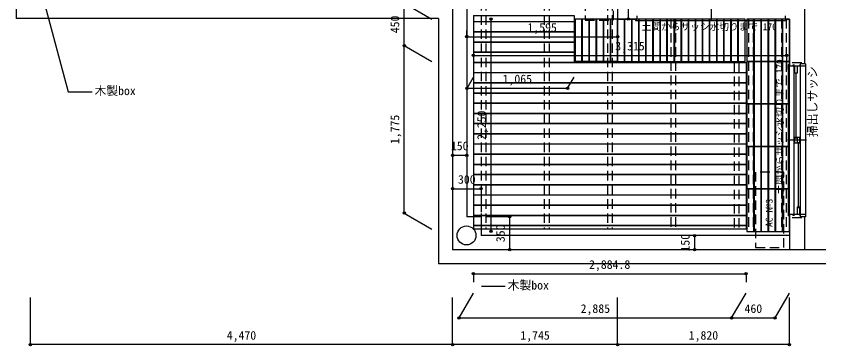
# Model space of a CAD drawing. Units: millimetres at full size, sheet at 1:50. Extents: x -16700 to 14342, y -4580 to 9627.
# Drawn here: x -7555 to 1015, y -4580 to -1088 of the extents above; entities that cross this region are included whole.
import ezdxf
from ezdxf.enums import TextEntityAlignment as Align

# ---------------------------------------------------------------- set-up
doc = ezdxf.new("R2010")
doc.units = ezdxf.units.MM
doc.header["$LTSCALE"] = 50
doc.header["$PDMODE"] = 32
doc.header["$PDSIZE"] = 25
doc.linetypes.add('DASHED2', pattern=[3, 2, -1])
for name, color, linetype in [('0-0_芯', 4, 'DASHED2'), ('0-2_柱', 2, 'Continuous'), ('0-3_躯体２次', 7, 'Continuous'), ('0-4_建具', 3, 'Continuous'), ('0-7_作業', 4, 'DASHED2'), ('0-B_文字', 4, 'Continuous'), ('0-C_寸法', 7, 'Continuous'), ('0-D_ﾊｯﾁﾝｸﾞ', 3, 'Continuous'), ('0-E_一般', 2, 'Continuous'), ('9-B_文字', 7, 'Continuous')]:
    doc.layers.add(name, color=color, linetype=linetype)
doc.styles.add('ＭＳ ゴシック', font='')
doc.styles.get('ＭＳ ゴシック').set_extended_font_data('MS Gothic')

msp = doc.modelspace()

# ---------------------------------------------------------------- linework, layer by layer
at = {"layer": '0-0_芯'}
for points in [[(-1232.32, -1129.6), (-1232.32, -329.6), (-1532.32, -329.6), (-1532.32, -1129.6)], [(571.58, -3540.04), (571.58, -2740.04), (271.58, -2740.04), (271.58, -3540.04)]]:
    msp.add_lwpolyline(points, close=True, dxfattribs=at)
at = {"layer": '0-2_柱'}
for p, q in [((-7554.69, 4750.13), (-7554.69, -1112.92)), ((-2934.69, -962.92), (-2934.69, -3562.92)), ((-3084.69, -1112.92), (-7554.69, -1112.92)), ((-3084.69, -1112.92), (-3084.69, -3712.92)), ((1015.06, -3562.92), (-2934.69, -3562.92)), ((1015.06, -3712.92), (-3084.69, -3712.92))]:
    msp.add_line(p, q, dxfattribs=at)
at = {"layer": '0-3_躯体２次'}
for p, q in [((-1189.69, 2522.08), (-1189.69, -1117.92)), ((790.31, -957.92), (790.31, -1592.92)), ((-1189.69, -1117.92), (-984.69, -1117.92)), ((585.31, -1117.92), (630.31, -1117.92)), ((630.31, -1117.92), (630.31, -1617.92)), ((630.31, -3187.92), (630.31, -3562.92)), ((790.31, -3212.92), (790.31, -3562.92))]:
    msp.add_line(p, q, dxfattribs=at)
at = {"layer": '0-4_建具', "color": 4}
for p, q in [((-2784.69, -812.92), (-2784.69, -3212.92)), ((-199.69, -937.92), (-199.69, -1137.92)), ((-999.69, -1117.92), (-999.69, -1132.92)), ((-999.69, -1132.92), (600.31, -1132.92)), ((600.31, -1117.92), (600.31, -1132.92)), ((630.31, -1602.92), (615.31, -1602.92)), ((615.31, -1602.92), (615.31, -3202.92)), ((675.31, -1615.92), (665.31, -1615.92)), ((800.31, -1617.92), (800.31, -3187.92)), ((675.31, -1632.92), (675.31, -3172.92)), ((745.31, -1632.92), (745.31, -3172.92)), ((810.31, -2402.92), (610.31, -2402.92)), ((-2634.69, -3212.92), (-2784.69, -3212.92)), ((-2634.69, -3212.92), (-2634.69, -3412.92)), ((630.31, -3202.92), (615.31, -3202.92)), ((675.31, -3189.92), (665.31, -3189.92)), ((630.31, -3412.92), (-2634.69, -3412.92))]:
    msp.add_line(p, q, dxfattribs=at)
at = {"layer": '0-4_建具', "color": 7}
for p, q in [((-984.69, -1082.92), (-984.69, -1117.92)), ((585.31, -1082.92), (585.31, -1117.92)), ((665.31, -1617.92), (630.31, -1617.92)), ((760.31, -1582.92), (660.31, -1582.92)), ((675.31, -1607.92), (675.31, -1632.92)), ((665.31, -3187.92), (630.31, -3187.92)), ((760.31, -3222.92), (660.31, -3222.92)), ((665.31, -3187.92), (665.31, -3197.92)), ((675.31, -3197.92), (665.31, -3197.92))]:
    msp.add_line(p, q, dxfattribs=at)
at = {"layer": '0-4_建具'}
for p, q in [((685.31, -1607.92), (675.31, -1607.92)), ((800.31, -1617.92), (675.31, -1617.92)), ((683.81, -1617.92), (683.81, -1692.92)), ((710.31, -1617.92), (710.31, -1692.92)), ((745.31, -1607.92), (735.31, -1607.92)), ((745.31, -1592.92), (745.31, -1632.92)), ((800.31, -1592.92), (745.31, -1592.92)), ((800.31, -1592.92), (800.31, -1617.92)), ((710.31, -1692.92), (683.81, -1692.92)), ((697.01, -1682.92), (697.01, -2382.92)), ((710.31, -2372.92), (710.31, -2432.92)), ((736.81, -2372.92), (736.81, -2432.92)), ((736.81, -2432.92), (683.81, -2432.92)), ((723.51, -2422.92), (723.51, -3122.92)), ((710.31, -3112.92), (710.31, -3187.92)), ((736.81, -3112.92), (710.31, -3112.92)), ((736.81, -3112.92), (736.81, -3187.92)), ((675.31, -3172.92), (675.31, -3197.92)), ((800.31, -3187.92), (675.31, -3187.92)), ((685.31, -3197.92), (675.31, -3197.92)), ((745.31, -3197.92), (735.31, -3197.92)), ((745.31, -3172.92), (745.31, -3212.92))]:
    msp.add_line(p, q, dxfattribs=at)
at = {"layer": '0-4_建具', "color": 7}
msp.add_lwpolyline([(675.31, -1607.92), (665.31, -1607.92), (665.31, -1617.92)], dxfattribs=at)
at = {"layer": '0-4_建具'}
for points in [[(736.81, -2372.92), (683.81, -2372.92), (683.81, -2432.92)], [(800.31, -3187.92), (800.31, -3212.92), (745.31, -3212.92)]]:
    msp.add_lwpolyline(points, dxfattribs=at)
at = {"layer": '0-4_建具', "color": 4}
msp.add_circle((-2788.02, -3410.72), 100, dxfattribs=at)
at = {"layer": '0-7_作業'}
for p, q in [((-2634.69, 2522.08), (-2634.69, -3342.92)), ((-2584.69, 2522.08), (-2584.69, -3342.92)), ((-1964.69, 2522.08), (-1964.69, -3342.92)), ((-1914.69, 2522.08), (-1914.69, -3342.92)), ((-1294.69, 2522.08), (-1294.69, -3342.92)), ((-1244.69, 2522.08), (-1244.69, -3342.92)), ((-624.69, -1117.92), (-624.69, -3342.92)), ((-574.69, -1117.92), (-574.69, -3342.92)), ((195.31, -1117.92), (195.31, -3342.92)), ((245.31, -1117.92), (245.31, -3342.92)), ((545.31, -1117.92), (545.31, -3342.92)), ((595.31, -1117.92), (595.31, -3342.92)), ((45.31, -1577.92), (45.31, -3342.92)), ((95.31, -1577.92), (95.31, -3342.92)), ((595.31, -1577.92), (595.31, -1766.06))]:
    msp.add_line(p, q, dxfattribs=at)
at = {"layer": '0-C_寸法', "color": 4}
for p, q in [((-1075.33, -812.92), (-1075.33, -1117.92)), ((-3447.72, -949.63), (-3156.23, -1117.92)), ((-3447.72, -1399.63), (-3447.72, -949.63)), ((-2530.45, -1117.92), (-2530.45, -3367.92)), ((-1075.33, -1117.92), (-1142.9, -1117.92)), ((-2784.69, -1305.96), (-2784.69, -1240.24)), ((-1189.69, -1305.96), (-1189.69, -1240.24)), ((-2784.69, -1305.96), (-1189.69, -1305.96)), ((-3447.72, -1399.63), (-3156.23, -1567.92)), ((-3447.72, -3174.63), (-3447.72, -1399.63)), ((-2714.69, -1503.1), (-2714.69, -1654.24)), ((-2714.69, -1503.1), (600.31, -1503.1)), ((600.31, -1503.1), (600.31, -1654.24)), ((-2782.49, -1851.72), (-2714.69, -1734.3)), ((-1717.49, -1851.72), (-1649.69, -1734.3)), ((-2782.49, -1851.72), (-1717.49, -1851.72)), ((-2934.69, -2560.49), (-2784.69, -2560.49)), ((-2934.69, -2915.63), (-2934.69, -3165.63)), ((-2934.69, -2915.63), (-2634.69, -2915.63)), ((-2634.69, -2915.63), (-2634.69, -3165.63)), ((-3447.72, -3174.63), (-3156.23, -3342.92)), ((-2330.83, -3212.92), (-2580.83, -3212.92)), ((-2330.83, -3562.92), (-2330.83, -3212.92)), ((-374.55, -3412.92), (-374.55, -3562.92)), ((-2330.83, -3562.92), (-2580.83, -3562.92)), ((-2714.51, -3817.12), (-2714.51, -3906.07)), ((-2714.51, -3817.12), (170.31, -3817.12)), ((170.31, -3817.12), (170.31, -3906.07)), ((-2866.55, -4284.26), (-2714.69, -4021.23)), ((18.45, -4284.26), (170.31, -4021.23)), ((478.45, -4284.26), (630.31, -4021.23)), ((-7404.69, -4567.66), (-7404.69, -4067.66)), ((-2934.69, -4567.66), (-2934.69, -4067.66)), ((-1189.69, -4567.66), (-1189.69, -4067.66)), ((630.31, -4567.66), (630.31, -4067.66)), ((-2866.55, -4284.26), (18.45, -4284.26)), ((18.45, -4284.26), (478.45, -4284.26)), ((-2934.69, -4567.66), (-7404.69, -4567.66)), ((-1189.69, -4567.66), (-2934.69, -4567.66)), ((630.31, -4567.66), (-1189.69, -4567.66))]:
    msp.add_line(p, q, dxfattribs=at)
at = {"layer": '0-C_寸法'}
for p in [(-2530.45, -1117.92), (-1075.33, -1117.92), (-2784.69, -1305.96), (-1189.69, -1305.96), (-3447.72, -1399.63), (-2714.69, -1503.1), (600.31, -1503.1), (-2782.49, -1851.72), (-1717.49, -1851.72), (-2934.69, -2560.49), (-2784.69, -2560.49), (-2934.69, -2915.63), (-2634.69, -2915.63), (-3447.72, -3174.63), (-2330.83, -3212.92), (-2530.45, -3367.92), (-374.55, -3412.92), (-2330.83, -3562.92), (-374.55, -3562.92), (-2714.51, -3817.12), (170.31, -3817.12), (-2866.55, -4284.26), (18.45, -4284.26), (478.45, -4284.26), (-7404.69, -4567.66), (-2934.69, -4567.66), (-1189.69, -4567.66), (630.31, -4567.66)]:
    msp.add_point(p, dxfattribs=at)
at = {"layer": '0-D_ﾊｯﾁﾝｸﾞ'}
for p, q in [((-2714.69, -1082.26), (-2714.69, -3342.92)), ((-2714.69, -1142.92), (-1649.69, -1142.92)), ((-2714.69, -1145.92), (-1649.69, -1145.92)), ((-2714.69, -1250.92), (-1649.69, -1250.92)), ((-2714.69, -1253.92), (-1649.69, -1253.92)), ((-2714.69, -1358.92), (-1649.69, -1358.92)), ((-2714.69, -1361.92), (-1649.69, -1361.92)), ((-2714.69, -1466.92), (-1649.69, -1466.92)), ((-2714.69, -1469.92), (-1649.69, -1469.92)), ((-2714.69, -1574.92), (-1649.69, -1574.92)), ((-2714.69, -1577.92), (170.31, -1577.92)), ((-2714.69, -1682.92), (170.31, -1682.92)), ((-2714.69, -1685.92), (170.31, -1685.92)), ((-2714.69, -1790.92), (170.31, -1790.92)), ((-2714.69, -1793.92), (170.31, -1793.92)), ((-2714.69, -1898.92), (170.31, -1898.92)), ((-2714.69, -1901.92), (170.31, -1901.92)), ((-2714.69, -2006.92), (170.31, -2006.92)), ((-2714.69, -2009.92), (170.31, -2009.92)), ((-2714.69, -2114.92), (170.31, -2114.92)), ((-2714.69, -2117.92), (170.31, -2117.92)), ((-2714.69, -2222.92), (170.31, -2222.92)), ((-2714.69, -2225.92), (170.31, -2225.92)), ((-2714.69, -2330.92), (170.31, -2330.92)), ((-2714.69, -2333.92), (170.31, -2333.92)), ((-2714.69, -2438.92), (170.31, -2438.92)), ((-2714.69, -2441.92), (170.31, -2441.92)), ((-2714.69, -2546.92), (170.31, -2546.92)), ((-2714.69, -2549.92), (170.31, -2549.92)), ((-2714.69, -2654.92), (170.31, -2654.92)), ((-2714.69, -2657.92), (170.31, -2657.92)), ((-2714.69, -2762.92), (170.31, -2762.92)), ((-2714.69, -2765.92), (170.31, -2765.92)), ((-2714.69, -2870.92), (170.31, -2870.92)), ((-2714.69, -2873.92), (170.31, -2873.92)), ((-2714.69, -2978.92), (170.31, -2978.92)), ((-2714.69, -2981.92), (170.31, -2981.92)), ((-2714.69, -3086.92), (170.31, -3086.92)), ((-2714.69, -3089.92), (170.31, -3089.92)), ((-2714.69, -3194.92), (170.31, -3194.92)), ((-2714.69, -3197.92), (170.31, -3197.92)), ((-2714.69, -3302.92), (170.31, -3302.92)), ((-2714.69, -3305.92), (170.31, -3305.92))]:
    msp.add_line(p, q, dxfattribs=at)
for points in [[(-2714.69, -1082.26), (-1649.69, -1082.26), (-1649.69, -1577.92)], [(170.31, -1577.92), (170.31, -3342.92), (-2714.69, -3342.92)]]:
    msp.add_lwpolyline(points, dxfattribs=at)
at = {"layer": '0-E_一般'}
for p, q in [((-1639.69, -1567.92), (-1639.69, -1117.92)), ((-1569.69, -1117.92), (-1569.69, -1567.92)), ((-1564.69, -1117.92), (-1564.69, -1567.92)), ((-1489.69, -1567.92), (-1489.69, -1117.92)), ((-1484.69, -1567.92), (-1484.69, -1117.92)), ((-1414.69, -1567.92), (-1414.69, -1117.92)), ((-1409.69, -1567.92), (-1409.69, -1117.92)), ((-1339.69, -1567.92), (-1339.69, -1117.92)), ((-1334.69, -1567.92), (-1334.69, -1117.92)), ((-1264.69, -1567.92), (-1264.69, -1117.92)), ((-1259.69, -1567.92), (-1259.69, -1117.92)), ((-1189.69, -1567.92), (-1189.69, -1117.92)), ((-1119.69, -1117.92), (-1119.69, -1567.92)), ((-1114.69, -1117.92), (-1114.69, -1567.92)), ((-1039.69, -1567.92), (-1039.69, -1117.92)), ((-1034.69, -1567.92), (-1034.69, -1117.92)), ((-964.69, -1567.92), (-964.69, -1117.92)), ((-959.69, -1567.92), (-959.69, -1117.92)), ((-889.69, -1567.92), (-889.69, -1117.92)), ((-884.69, -1567.92), (-884.69, -1117.92)), ((-814.69, -1567.92), (-814.69, -1117.92)), ((-809.69, -1567.92), (-809.69, -1117.92)), ((-669.69, -1117.92), (-669.69, -1567.92)), ((-664.69, -1117.92), (-664.69, -1567.92)), ((-589.69, -1567.92), (-589.69, -1117.92)), ((-584.69, -1567.92), (-584.69, -1117.92)), ((-514.69, -1567.92), (-514.69, -1117.92)), ((-509.69, -1567.92), (-509.69, -1117.92)), ((-439.69, -1567.92), (-439.69, -1117.92)), ((-434.69, -1567.92), (-434.69, -1117.92)), ((-364.69, -1567.92), (-364.69, -1117.92)), ((-359.69, -1567.92), (-359.69, -1117.92)), ((-219.69, -1117.92), (-219.69, -1567.92)), ((-214.69, -1117.92), (-214.69, -1567.92)), ((-139.69, -1567.92), (-139.69, -1117.92)), ((-134.69, -1567.92), (-134.69, -1117.92)), ((-64.69, -1567.92), (-64.69, -1117.92)), ((-59.69, -1567.92), (-59.69, -1117.92)), ((10.31, -1567.92), (10.31, -1117.92)), ((15.31, -1567.92), (15.31, -1117.92)), ((85.31, -1567.92), (85.31, -1117.92)), ((90.31, -1567.92), (90.31, -1117.92)), ((250.31, -1117.92), (250.31, -1567.92)), ((255.31, -1117.92), (255.31, -1567.92)), ((330.31, -1567.92), (330.31, -1117.92)), ((335.31, -1567.92), (335.31, -1117.92)), ((405.31, -1567.92), (405.31, -1117.92)), ((410.31, -1567.92), (410.31, -1117.92)), ((480.31, -1567.92), (480.31, -1117.92)), ((485.31, -1567.92), (485.31, -1117.92)), ((555.31, -1567.92), (555.31, -1117.92)), ((560.31, -1567.92), (560.31, -1117.92)), ((-1189.69, -1567.92), (-1639.69, -1567.92)), ((250.31, -1567.92), (250.31, -2017.92)), ((255.31, -1567.92), (255.31, -2017.92)), ((330.31, -2017.92), (330.31, -1567.92)), ((335.31, -2017.92), (335.31, -1567.92)), ((405.31, -2017.92), (405.31, -1567.92)), ((410.31, -2017.92), (410.31, -1567.92)), ((480.31, -2017.92), (480.31, -1567.92)), ((485.31, -2017.92), (485.31, -1567.92)), ((555.31, -2017.92), (555.31, -1567.92)), ((560.31, -2017.92), (560.31, -1567.92)), ((250.31, -2017.92), (250.31, -2467.92)), ((255.31, -2017.92), (255.31, -2467.92)), ((330.31, -2467.92), (330.31, -2017.92)), ((335.31, -2467.92), (335.31, -2017.92)), ((405.31, -2467.92), (405.31, -2017.92)), ((410.31, -2467.92), (410.31, -2017.92)), ((480.31, -2467.92), (480.31, -2017.92)), ((485.31, -2467.92), (485.31, -2017.92)), ((555.31, -2467.92), (555.31, -2017.92)), ((560.31, -2467.92), (560.31, -2017.92)), ((250.31, -2467.92), (250.31, -2917.92)), ((255.31, -2467.92), (255.31, -2917.92)), ((330.31, -2917.92), (330.31, -2467.92)), ((335.31, -2917.92), (335.31, -2467.92)), ((405.31, -2917.92), (405.31, -2467.92)), ((410.31, -2917.92), (410.31, -2467.92)), ((480.31, -2917.92), (480.31, -2467.92)), ((485.31, -2917.92), (485.31, -2467.92)), ((555.31, -2917.92), (555.31, -2467.92)), ((560.31, -2917.92), (560.31, -2467.92)), ((250.31, -2917.92), (250.31, -3367.92)), ((255.31, -2917.92), (255.31, -3367.92)), ((330.31, -3367.92), (330.31, -2917.92)), ((335.31, -3367.92), (335.31, -2917.92)), ((405.31, -3367.92), (405.31, -2917.92)), ((410.31, -3367.92), (410.31, -2917.92)), ((480.31, -3367.92), (480.31, -2917.92)), ((485.31, -3367.92), (485.31, -2917.92)), ((555.31, -3367.92), (555.31, -2917.92)), ((560.31, -3367.92), (560.31, -2917.92))]:
    msp.add_line(p, q, dxfattribs=at)
for points in [[(-1639.69, -1567.92), (-1189.69, -1567.92), (-1189.69, -1117.92), (-1639.69, -1117.92)], [(-1189.69, -1567.92), (-739.69, -1567.92), (-739.69, -1117.92), (-1189.69, -1117.92)], [(-739.69, -1567.92), (-289.69, -1567.92), (-289.69, -1117.92), (-739.69, -1117.92)], [(-289.69, -1567.92), (160.31, -1567.92), (160.31, -1117.92), (-289.69, -1117.92)], [(180.31, -1567.92), (630.31, -1567.92), (630.31, -1117.92), (180.31, -1117.92)], [(180.31, -2017.92), (630.31, -2017.92), (630.31, -1567.92), (180.31, -1567.92)], [(180.31, -2467.92), (630.31, -2467.92), (630.31, -2017.92), (180.31, -2017.92)], [(180.31, -2917.92), (630.31, -2917.92), (630.31, -2467.92), (180.31, -2467.92)], [(180.31, -3367.92), (630.31, -3367.92), (630.31, -2917.92), (180.31, -2917.92)]]:
    msp.add_lwpolyline(points, close=True, dxfattribs=at)
at = {"layer": '9-B_文字'}
msp.add_line((-2629.99, -3949.06), (-2377.53, -3949.06), dxfattribs=at)
msp.add_lwpolyline([(-7275.76, -873.47), (-7003.64, -1889.03), (-6751.18, -1889.03)], dxfattribs=at)

# ---------------------------------------------------------------- texts
at = {"layer": '0-B_文字', "style": 'ＭＳ ゴシック'}
msp.add_text('AC №3', height=73.31, rotation=90, dxfattribs=at).set_placement((474.1, -3321.21), align=Align.BOTTOM_LEFT)
at = {"layer": '0-C_寸法', "style": 'ＭＳ ゴシック'}
for s, p in [('450', (-3472.72, -1268.38)), ('1,775', (-3472.72, -2443.38)), ('2,250', (-2555.45, -2399.17)), ('350', (-2355.83, -3481.67)), ('150', (-399.55, -3581.67))]:
    msp.add_text(s, height=91.64, rotation=90, dxfattribs=at).set_placement(p, align=Align.BOTTOM_LEFT)
for s, p in [('1,595', (-2143.44, -1280.96)), ('3,315', (-1213.44, -1478.1)), ('1,065', (-2406.24, -1826.72)), ('150', (-2953.44, -2535.49)), ('300', (-2878.44, -2890.63)), ('2,884.8', (-1490.85, -3792.12)), ('2,885', (-1580.3, -4259.26)), ('460', (154.7, -4259.26)), ('4,470', (-5325.94, -4542.66)), ('1,745', (-2218.44, -4542.66)), ('1,820', (-435.94, -4542.66))]:
    msp.add_text(s, height=91.64, dxfattribs=at).set_placement(p, align=Align.BOTTOM_LEFT)
at = {"layer": '9-B_文字', "color": 4, "style": 'ＭＳ ゴシック'}
msp.add_text('土間からサッシ水切りまで 170', height=73.31, dxfattribs=at).set_placement((-933.86, -1258.16), align=Align.BOTTOM_LEFT)
msp.add_text('土間からサッシ水切りまで 170', height=73.31, rotation=90, dxfattribs=at).set_placement((585.78, -2975.66), align=Align.BOTTOM_LEFT)
at = {"layer": '9-B_文字', "style": 'ＭＳ ゴシック'}
msp.add_text('掃出しサッシ', height=91.64, rotation=90, dxfattribs=at).set_placement((948.42, -2368.41), align=Align.BOTTOM_LEFT)
for p in [(-6726.18, -1951.53), (-2352.53, -4011.56)]:
    msp.add_text('木製box', height=91.64, dxfattribs=at).set_placement(p, align=Align.BOTTOM_LEFT)

doc.saveas('drawing.dxf')
